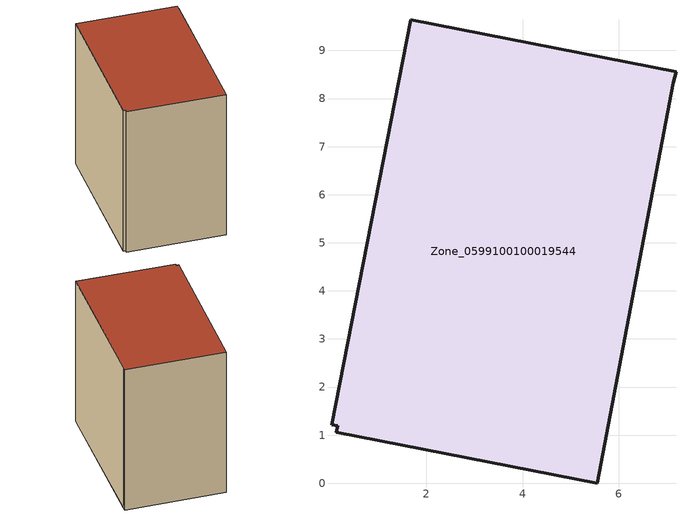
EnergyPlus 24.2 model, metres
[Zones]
Zone_0599100100019544
 floor ground (C_G): 7.19,8.56 7.14,8.33 5.55,0 0.13,1.06 0.15,1.2 0.03,1.22 1.67,9.64 z0
 wall outside (C_F): 1.67,9.64 0.03,1.22 0.15,1.2 0.13,1.06 5.55,0 7.14,8.33 7.19,8.56 1.67,9.64 z0:8.94
 roof outside (C_R): 7.14,8.33 7.19,8.56 1.67,9.64 0.03,1.22 0.15,1.2 0.13,1.06 5.55,0 z8.94
[BUILDING]
Pand.0599100100019544: North Axis=0; Terrain=City; Loads Convergence Tolerance Value=0.04; Temperature Convergence Tolerance Value=0.4; Solar Distribution=FullExterior; Maximum Number of Warmup Days=25; Minimum Number of Warmup Days=1
[Site:Location]
Rotterdam.The.Hague.AP_ZH_NLD Design_Conditions: Latitude=51.96; Longitude=4.45; Time Zone=1; Elevation=-4.5
[SITE:GROUNDTEMPERATURE:BUILDINGSURFACE]
18, 18, 18, 18, 18, 18, 18, 18, 18, 18, 18, 18
[MATERIAL] Thermal Absorptance=0.9; Solar Absorptance=0.7; Visible Absorptance=0.7
Name | Roughness | Thickness | Conductivity | Density | Specific Heat
G.TC.2015-2018 | MediumSmooth | 0.15 | 0.0428571 | 540 | 1210
F.TC.2015-2018 | Rough | 0.3 | 0.0666667 | 1920 | 840
R.TC.2015-2018 | MediumRough | 0.2 | 0.0333333 | 1500 | 1000
[CONSTRUCTION]
C_G: G.TC.2015-2018
C_F: F.TC.2015-2018
C_R: R.TC.2015-2018
[ZONE]
Zone_0599100100019544: Type=1; Multiplier=1; Ceiling Height=Autocalculate; Volume=Autocalculate; Floor Area=autocalculate; Part of Total Floor Area=Yes
[ZONEINFILTRATION:DESIGNFLOWRATE]
Infil_Zone_0599100100019544: Zone or ZoneList or Space or SpaceList=Zone_0599100100019544; Schedule=AlwaysOn; Design Flow Rate Calculation Method=Flow/Area; Flow Rate per Floor Area=0.0015; Constant Term Coefficient=1; Temperature Term Coefficient=0; Velocity Term Coefficient=0; Velocity Squared Term Coefficient=0
[HVACTEMPLATE:ZONE:IDEALLOADSAIRSYSTEM]
Zone_0599100100019544: Maximum Heating Supply Air Temperature=50; Minimum Cooling Supply Air Temperature=13; Maximum Heating Supply Air Humidity Ratio=0.0156; Minimum Cooling Supply Air Humidity Ratio=0.0077; Heating Limit=NoLimit; Cooling Limit=NoLimit; Dehumidification Control Type=ConstantSensibleHeatRatio; Cooling Sensible Heat Ratio=0.7; Dehumidification Setpoint=60; Humidification Control Type=None; Humidification Setpoint=30; Outdoor Air Method=None; Outdoor Air Flow Rate per Person=0.00944; Outdoor Air Flow Rate per Zone Floor Area=0; Outdoor Air Flow Rate per Zone=0; Demand Controlled Ventilation Type=None; Outdoor Air Economizer Type=NoEconomizer; Heat Recovery Type=None; Sensible Heat Recovery Effectiveness=0.7; Latent Heat Recovery Effectiveness=0.65
[ZONECONTROL:THERMOSTAT]
ThermostatControl_Zone_0599100100019544: Zone or ZoneList=Zone_0599100100019544; Control Type Schedule=DualSetpointControlType; Control 1=Thermostat_Zone_0599100100019544; Temperature Difference Between Cutout And Setpoint=0
[THERMOSTATSETPOINT:DUALSETPOINT]
Thermostat_Zone_0599100100019544: Heating Setpoint Temperature Schedule=HeatingSetpoint_Zone_0599100100019544; Cooling Setpoint Temperature Schedule=CoolingSetpoint_Zone_0599100100019544
[SCHEDULE:COMPACT]
HeatingSetpoint_Zone_0599100100019544: Through: 12/31, For: AllDays, Until: 24:00, 21
CoolingSetpoint_Zone_0599100100019544: Through: 12/31, For: AllDays, Until: 24:00, 24
DualSetpointControlType: Through: 12/31, For: AllDays, Until: 24:00, 4
AlwaysOn: Through: 12/31, For: AllDays, Until: 24:00, 1
